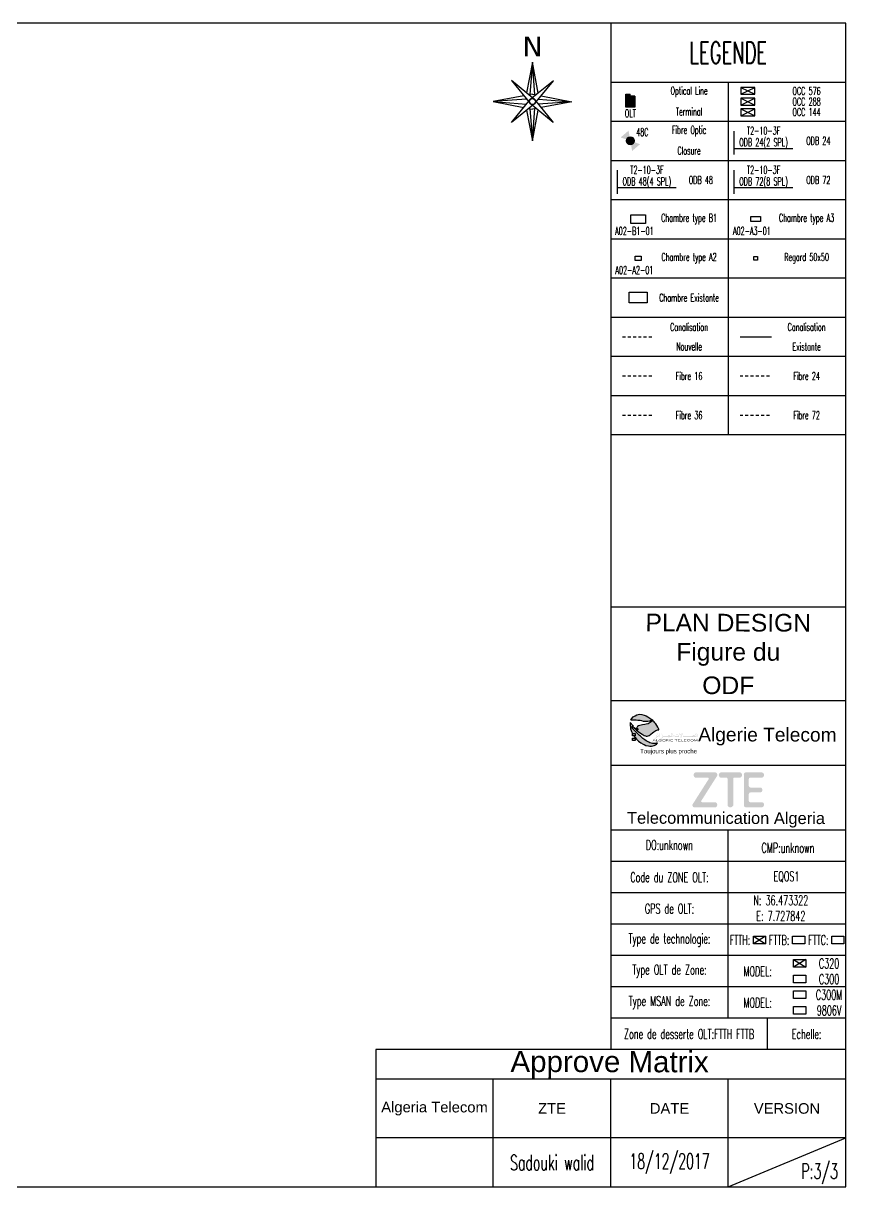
# Model space of a CAD drawing. Header units: millimetres. Extents: x -1989 to 1812, y -2461 to 746.
# Drawn here: x -241.2 to -31.2, y -1198.1 to -901.1 of the extents above; entities that cross this region are included whole.
import ezdxf
from ezdxf.enums import TextEntityAlignment as Align

# ---------------------------------------------------------------- set-up
doc = ezdxf.new("R2010")
doc.units = ezdxf.units.MM
doc.linetypes.add('JIS_02_0.7', pattern=[1.35, 0.75, -0.6])
doc.layers.get('0').update_dxf_attribs({"lineweight": 25, "true_color": 0xffffff})
for name, color, linetype, lineweight, true_color in [('0-ZTE-16 CABLE', 190, 'JIS_02_0.7', 30, 0x7f00ff), ('0-ZTE-24 CABLE', 5, 'JIS_02_0.7', 30, 0x0000ff), ('0-ZTE-36 CABLE', 18, 'JIS_02_0.7', 30, 0x4c0000), ('0-ZTE-72 CABLE', 1, 'JIS_02_0.7', 30, 0xff0000), ('0-ZTE-Duct existing', 1, 'Continuous', 30, 0xff0000), ('0-ZTE-Duct new', 3, 'JIS_02_0.7', 30, 0x00ff00), ('0-ZTE-HH new', 6, 'Continuous', 30, 0xff00ff), ('0-ZTE-MH existing', 1, 'Continuous', 30, 0xff0000), ('0-ZTE-MH new', 82, 'Continuous', 30, 0x33cc00)]:
    doc.layers.add(name, color=color, linetype=linetype, lineweight=lineweight, true_color=true_color)
for name, color, linetype, true_color in [('0-ZTE-Joint closure', 7, 'Continuous', 0xffffff), ('0-ZTE-joint Closure 48', 5, 'Continuous', 0x0000ff), ('0-ZTE-MH new A2', 7, 'Continuous', 0xffffff), ('0-ZTE-MH new A3', 7, 'Continuous', 0xffffff), ('0-ZTE-OCC', 7, 'Continuous', 0xffffff), ('0-ZTE-ODB 24', 5, 'Continuous', 0x0000ff), ('0-ZTE-ODB 48', 5, 'Continuous', 0x0000ff), ('0-ZTE-ODB 72', 5, 'Continuous', 0x0000ff)]:
    doc.layers.add(name, color=color, linetype=linetype, true_color=true_color)
doc.styles.add('textstyle100', font='')
doc.styles.add('textstyle408', font='')
doc.styles.add('textstyle409', font='')
doc.styles.add('textstyle410', font='')
doc.styles.add('textstyle411', font='')
doc.styles.add('textstyle412', font='')
doc.styles.add('textstyle413', font='romans', dxfattribs={"width": 0.6})
doc.styles.add('textstyle414', font='romans', dxfattribs={"width": 0.6})
doc.styles.add('textstyle415', font='')
doc.styles.add('textstyle416', font='')
doc.styles.add('textstyle417', font='romans', dxfattribs={"width": 0.6})
doc.styles.add('textstyle418', font='romans', dxfattribs={"width": 0.6})
doc.styles.add('textstyle419', font='romans', dxfattribs={"width": 0.6})
doc.styles.add('textstyle420', font='romans', dxfattribs={"width": 0.6})
doc.styles.add('textstyle421', font='romans', dxfattribs={"width": 0.6})
doc.styles.add('textstyle422', font='romans', dxfattribs={"width": 0.6})
doc.styles.add('textstyle423', font='romans', dxfattribs={"width": 0.6})
doc.styles.add('textstyle424', font='romans', dxfattribs={"width": 0.6})
doc.styles.add('textstyle425', font='romans', dxfattribs={"width": 0.6})
doc.styles.add('textstyle426', font='romans', dxfattribs={"width": 0.6})
doc.styles.add('textstyle427', font='romans', dxfattribs={"width": 0.6})
doc.styles.add('textstyle428', font='romans', dxfattribs={"width": 0.6})
doc.styles.add('textstyle429', font='romans', dxfattribs={"width": 0.6})
doc.styles.add('textstyle430', font='romans', dxfattribs={"width": 0.6})
doc.styles.add('textstyle431', font='romans', dxfattribs={"width": 0.6})
doc.styles.add('textstyle432', font='romans', dxfattribs={"width": 0.6})
doc.styles.add('textstyle433', font='')
doc.styles.add('textstyle434', font='romans', dxfattribs={"width": 0.6})
doc.styles.add('textstyle435', font='romans', dxfattribs={"width": 0.6})
doc.styles.add('textstyle436', font='romans', dxfattribs={"width": 0.6})
doc.styles.add('textstyle437', font='romans', dxfattribs={"width": 0.6})
doc.styles.add('textstyle438', font='romans', dxfattribs={"width": 0.6})
doc.styles.add('textstyle439', font='romans', dxfattribs={"width": 0.6})
doc.styles.add('textstyle440', font='romans', dxfattribs={"width": 0.6})
doc.styles.add('textstyle441', font='romans', dxfattribs={"width": 0.6})
doc.styles.add('textstyle442', font='romans', dxfattribs={"width": 0.6})
doc.styles.add('textstyle443', font='romans', dxfattribs={"width": 0.6})
doc.styles.add('textstyle444', font='romans', dxfattribs={"width": 0.6})
doc.styles.add('textstyle445', font='romans', dxfattribs={"width": 0.6})
doc.styles.add('textstyle446', font='romans', dxfattribs={"width": 0.6})
doc.styles.add('textstyle447', font='romans', dxfattribs={"width": 0.6})
doc.styles.add('textstyle448', font='romans', dxfattribs={"width": 0.6})
doc.styles.add('textstyle449', font='romans', dxfattribs={"width": 0.6})
doc.styles.add('textstyle450', font='romans', dxfattribs={"width": 0.6})
doc.styles.add('textstyle451', font='romans', dxfattribs={"width": 0.6})
doc.styles.add('textstyle452', font='romans', dxfattribs={"width": 0.6})
doc.styles.add('textstyle453', font='romans', dxfattribs={"width": 0.6})
doc.styles.add('textstyle454', font='romans', dxfattribs={"width": 0.6})
doc.styles.add('textstyle455', font='romans', dxfattribs={"width": 0.6})
doc.styles.add('textstyle456', font='romans', dxfattribs={"width": 0.6})
doc.styles.add('textstyle457', font='romans', dxfattribs={"width": 0.6})
doc.styles.add('textstyle458', font='romans', dxfattribs={"width": 0.6})
doc.styles.add('textstyle459', font='romans', dxfattribs={"width": 0.6})
doc.styles.add('textstyle460', font='romans', dxfattribs={"width": 0.6})
doc.styles.add('textstyle461', font='romans', dxfattribs={"width": 0.6})
doc.styles.add('textstyle462', font='romans', dxfattribs={"width": 0.6})
doc.styles.add('textstyle463', font='romans', dxfattribs={"width": 0.6})
doc.styles.add('textstyle464', font='romans', dxfattribs={"width": 0.6})
doc.styles.add('textstyle465', font='romans', dxfattribs={"width": 0.6})
doc.styles.add('textstyle466', font='romans', dxfattribs={"width": 0.6})
doc.styles.add('textstyle467', font='romans', dxfattribs={"width": 0.6})
doc.styles.add('textstyle468', font='romans', dxfattribs={"width": 0.6})
doc.styles.add('textstyle469', font='romans', dxfattribs={"width": 0.6})
doc.styles.add('textstyle470', font='romans', dxfattribs={"width": 0.6})
doc.styles.add('textstyle471', font='romans', dxfattribs={"width": 0.6})
doc.styles.add('textstyle472', font='romans', dxfattribs={"width": 0.6})
doc.styles.add('textstyle473', font='romans', dxfattribs={"width": 0.6})
doc.styles.add('textstyle474', font='romans', dxfattribs={"width": 0.6})
doc.styles.add('textstyle475', font='')
doc.styles.add('textstyle476', font='')
doc.styles.add('textstyle98', font='')
doc.styles.add('textstyle99', font='', dxfattribs={"width": 1.8})
doc.styles.get('textstyle100').set_extended_font_data('Arial')
doc.styles.get('textstyle408').set_extended_font_data('Arial')
doc.styles.get('textstyle409').set_extended_font_data('Arial')
doc.styles.get('textstyle410').set_extended_font_data('Arial')
doc.styles.get('textstyle411').set_extended_font_data('Arial')
doc.styles.get('textstyle412').set_extended_font_data('Arial')
doc.styles.get('textstyle415').set_extended_font_data('Verdana')
doc.styles.get('textstyle416').set_extended_font_data('Arial')
doc.styles.get('textstyle433').set_extended_font_data('Arial')
doc.styles.get('textstyle475').set_extended_font_data('Arial')
doc.styles.get('textstyle476').set_extended_font_data('Arial')
doc.styles.get('textstyle98').set_extended_font_data('Arial')
doc.styles.get('textstyle99').set_extended_font_data('Arial')

# ---------------------------------------------------------------- blocks, each defined once
blk = doc.blocks.new('AT LOGO')
at = {"linetype": 'Continuous', "true_color": 0x0000ff}
h = blk.add_hatch(color=5, dxfattribs=at)
h.paths.add_polyline_path([(9.49, -4.04), (9.01, -3.78), (8.54, -3.58), (7.95, -3.43), (7.42, -3.39), (7.03, -3.41), (6.64, -3.53), (6.19, -3.75), (5.76, -4.07), (5.37, -4.49), (5.15, -4.85), (5.32, -4.87), (5.67, -4.89), (6.01, -4.9), (6.48, -4.9), (6.95, -4.94), (7.12, -4.96), (7.55, -5), (7.94, -5.1), (8.39, -5.21), (8.88, -5.27), (9.46, -5.27), (9.88, -5.18), (10.16, -5.09), (10.44, -4.9), (10.55, -4.77), (10.19, -4.52)], flags=0)
h.paths.add_polyline_path([(9.41, -10.38), (9.07, -10.18), (8.69, -9.92), (8.46, -9.76), (8.18, -9.54), (7.99, -9.38), (7.75, -9.15), (7.6, -9.02), (7.37, -8.81), (7.16, -8.61), (6.98, -8.43), (6.73, -8.18), (5.98, -7.41), (5.39, -6.81), (5.33, -6.69), (5.33, -6.6), (5.37, -6.59), (5.49, -6.6), (5.62, -6.64), (5.5, -6.56), (5.46, -6.51), (5.44, -6.48), (5.43, -6.42), (5.46, -6.41), (5.51, -6.41), (5.58, -6.43), (5.83, -6.45), (5.74, -6.31), (4.99, -5.47), (4.96, -5.45), (4.96, -5.47), (4.92, -5.8), (4.92, -6.26), (5, -6.79), (5.04, -7.07), (5.2, -7.56), (5.28, -7.8), (5.56, -8.3), (6.24, -8.3), (6.24, -8.93), (5.93, -8.93), (6.22, -9.3), (6.57, -9.72), (6.74, -9.92), (7.09, -10.24), (7.69, -10.66), (8.28, -11.01), (8.51, -11.14), (8.96, -11.32), (9.6, -11.47), (9.99, -11.51), (10.39, -11.51), (10.75, -11.47), (11.06, -11.38), (11.28, -11.26), (11.46, -11.16), (11.64, -11.01), (11.72, -10.94), (11.91, -10.75), (11.67, -10.8), (11.44, -10.86), (11.17, -10.86), (10.93, -10.86), (10.68, -10.83), (10.32, -10.75), (10, -10.65), (9.72, -10.52)], flags=0)
at = {"true_color": 0x009900}
h = blk.add_hatch(color=94, dxfattribs=at)
h.paths.add_polyline_path([(12.24, -7.18), (12, -6.67), (11.75, -6.22), (11.49, -5.84), (11.27, -5.54), (11.07, -5.31), (10.85, -5.08), (10.64, -4.84), (10.38, -5.27), (10.08, -5.51), (9.81, -5.67), (9.51, -5.81), (9.07, -5.93), (8.7, -5.99), (8.13, -6.06), (7.45, -6.24), (7.1, -6.33), (6.8, -6.54), (6.72, -6.67), (6.7, -6.75), (6.7, -6.82), (6.74, -6.9), (6.88, -7.11), (6.94, -7.18), (6.94, -7.24), (6.93, -7.3), (6.9, -7.34), (6.85, -7.34), (6.75, -7.33), (6.69, -7.29), (5.81, -6.8), (6.56, -7.41), (7.32, -8.04), (8.01, -8.49), (8.51, -8.78), (8.88, -8.92), (9.02, -8.95), (9.3, -8.95), (9.51, -8.92), (9.78, -8.8), (10.02, -8.63), (10.16, -8.52), (10.25, -8.43), (10.65, -8.11), (10.99, -7.88), (11.27, -7.72), (11.54, -7.56), (11.74, -7.47), (11.95, -7.38), (12.06, -7.34), (12.14, -7.33), (12.3, -7.35)], flags=0)
h.paths.add_polyline_path([(6.24, -8.3), (5.56, -8.3), (5.56, -8.93), (6.24, -8.93)], flags=0)
h.paths.add_polyline_path([(6.19, -9.49), (5.57, -9.49), (5.57, -10.08), (6.19, -10.08)], flags=0)
at = {"linetype": 'Continuous', "true_color": 0x0000ff}
h = blk.add_hatch(color=5, dxfattribs=at)
h.paths.add_polyline_path([(12.18, -8.87), (12.17, -8.83), (12.17, -8.81), (12.16, -8.77), (12.14, -8.73), (12.1, -8.68), (12.09, -8.66), (12.08, -8.66), (12.02, -8.79), (12.05, -8.83), (12.05, -8.83), (12.07, -8.86), (12.08, -8.87), (12.09, -8.88), (12.1, -8.92), (12.11, -8.96), (12.12, -8.96), (12.12, -9.05), (11.78, -9.05), (11.78, -8.94), (11.77, -8.9), (11.77, -8.89), (11.75, -8.83), (11.71, -8.77), (11.68, -8.74), (11.65, -8.71), (11.65, -8.71), (11.64, -8.71), (11.63, -8.73), (11.62, -8.76), (11.62, -8.78), (11.6, -8.83), (11.6, -8.83), (11.62, -8.86), (11.63, -8.87), (11.64, -8.89), (11.66, -8.92), (11.68, -8.94), (11.69, -8.97), (11.71, -9.04), (11.72, -9.04), (11.72, -9.12), (11.71, -9.12), (11.71, -9.13), (11.7, -9.16), (11.69, -9.18), (11.67, -9.21), (11.65, -9.24), (11.65, -9.25), (11.6, -9.3), (11.58, -9.32), (11.54, -9.35), (11.51, -9.37), (11.47, -9.4), (11.41, -9.43), (11.38, -9.44), (11.32, -9.46), (11.21, -9.46), (11.07, -9.43), (11.06, -9.43), (11.05, -9.44), (11.05, -9.45), (11.05, -9.46), (11.05, -9.47), (11.1, -9.48), (11.15, -9.51), (11.27, -9.54), (11.33, -9.56), (11.43, -9.56), (11.47, -9.54), (11.5, -9.53), (11.53, -9.51), (11.56, -9.49), (11.59, -9.47), (11.63, -9.44), (11.67, -9.4), (11.7, -9.37), (11.71, -9.35), (11.74, -9.32), (11.75, -9.28), (11.77, -9.25), (11.78, -9.22), (11.78, -9.17), (12.18, -9.17)], flags=0)
h.paths.add_polyline_path([(12.44, -8.85), (12.43, -8.73), (12.39, -8.36), (12.37, -8.21), (12.37, -8.2), (12.37, -8.2), (12.29, -8.34), (12.29, -8.37), (12.3, -8.48), (12.32, -8.59), (12.34, -8.81), (12.35, -8.86), (12.35, -8.91), (12.35, -8.98), (12.36, -8.98), (12.36, -9.16), (12.35, -9.16), (12.35, -9.19), (12.36, -9.2), (12.37, -9.2), (12.37, -9.19), (12.38, -9.19), (12.39, -9.16), (12.4, -9.15), (12.42, -9.1), (12.43, -9.07), (12.44, -9.03)], flags=0)
h.paths.add_polyline_path([(12.08, -8.47), (12.09, -8.46), (12.09, -8.45), (12.09, -8.44), (12.09, -8.44), (12.07, -8.45), (12.07, -8.45), (12.01, -8.45), (12.01, -8.45), (12, -8.44), (11.97, -8.43), (11.96, -8.42), (11.94, -8.41), (11.94, -8.41), (11.94, -8.39), (11.94, -8.39), (11.97, -8.38), (11.97, -8.38), (12.01, -8.38), (12.01, -8.38), (12.04, -8.4), (12.05, -8.4), (12.06, -8.37), (12.06, -8.33), (12.04, -8.31), (12, -8.31), (11.98, -8.32), (11.96, -8.34), (11.93, -8.36), (11.93, -8.37), (11.91, -8.39), (11.9, -8.4), (11.9, -8.41), (11.9, -8.44), (11.91, -8.46), (11.91, -8.46), (11.93, -8.48), (11.93, -8.48), (11.93, -8.49), (11.92, -8.49), (11.9, -8.51), (11.88, -8.52), (11.87, -8.53), (11.87, -8.55), (11.88, -8.55), (11.93, -8.53), (11.96, -8.52), (11.98, -8.51), (12.04, -8.5), (12.06, -8.48)], flags=0)
h.paths.add_polyline_path([(13.05, -8.36), (12.99, -8.48), (13.13, -8.55), (13.19, -8.43)], flags=0)
h.paths.add_polyline_path([(13.2, -8.72), (13.17, -8.71), (13.13, -8.83), (13.17, -8.89), (13.21, -8.94), (13.23, -8.99), (13.24, -9.05), (13.24, -9.12), (13.23, -9.15), (13.19, -9.23), (13.13, -9.3), (13.09, -9.33), (13.07, -9.35), (13.01, -9.39), (13, -9.4), (12.93, -9.44), (12.85, -9.46), (12.74, -9.46), (12.74, -9.46), (12.6, -9.43), (12.58, -9.43), (12.57, -9.45), (12.57, -9.46), (12.58, -9.47), (12.69, -9.51), (12.76, -9.54), (12.86, -9.56), (12.95, -9.56), (13.03, -9.53), (13.09, -9.49), (13.15, -9.45), (13.23, -9.37), (13.25, -9.34), (13.28, -9.29), (13.3, -9.25), (13.3, -9.22), (13.3, -9.17), (15.69, -9.17), (15.69, -8.99), (15.6, -8.4), (15.64, -8.4), (15.64, -8.37), (15.65, -8.31), (15.65, -8.25), (15.62, -8.23), (15.56, -8.21), (15.53, -8.17), (15.53, -8.15), (15.52, -8.14), (15.51, -8.14), (15.5, -8.16), (15.49, -8.21), (15.48, -8.27), (15.52, -8.36), (15.52, -8.38), (15.53, -8.48), (15.55, -8.65), (15.58, -8.81), (15.61, -9.05), (15.3, -9.05), (15.24, -9), (15.18, -8.94), (15.08, -8.85), (15, -8.79), (14.95, -8.75), (14.9, -8.73), (14.85, -8.71), (14.77, -8.71), (14.73, -8.72), (14.7, -8.73), (14.67, -8.76), (14.66, -8.78), (14.64, -8.8), (14.61, -8.85), (14.61, -8.86), (14.74, -8.86), (14.77, -8.86), (14.86, -8.89), (14.97, -8.95), (15.08, -9.05), (13.3, -9.05), (13.3, -8.94), (13.3, -8.9), (13.28, -8.83)], flags=0)
h.paths.add_polyline_path([(14.95, -9.35), (14.82, -9.28), (14.76, -9.39), (14.89, -9.47)], flags=0)
h.paths.add_polyline_path([(15.95, -8.85), (15.91, -8.35), (15.89, -8.21), (15.88, -8.2), (15.88, -8.2), (15.81, -8.33), (15.8, -8.34), (15.8, -8.37), (15.85, -8.81), (15.87, -8.98), (15.87, -9.19), (15.87, -9.2), (15.89, -9.2), (15.92, -9.13), (15.93, -9.1), (15.95, -9.02)], flags=0)
h.paths.add_polyline_path([(17.42, -8.87), (17.4, -8.79), (17.39, -8.74), (17.37, -8.7), (17.36, -8.69), (17.35, -8.68), (17.34, -8.66), (17.33, -8.65), (17.33, -8.65), (17.32, -8.67), (17.3, -8.71), (17.27, -8.78), (17.27, -8.78), (17.28, -8.79), (17.31, -8.82), (17.32, -8.84), (17.33, -8.86), (17.34, -8.88), (17.36, -8.94), (17.36, -8.94), (17.36, -9.03), (16.61, -9.03), (16.56, -9.02), (16.48, -9), (16.45, -8.98), (16.42, -8.95), (16.4, -8.93), (16.39, -8.91), (16.38, -8.88), (16.37, -8.88), (16.37, -8.81), (16.38, -8.81), (16.39, -8.76), (16.42, -8.69), (16.42, -8.67), (16.4, -8.66), (16.38, -8.69), (16.37, -8.71), (16.34, -8.76), (16.33, -8.81), (16.32, -8.84), (16.31, -8.87), (16.31, -8.96), (16.33, -9.03), (16.37, -9.08), (16.39, -9.1), (16.42, -9.13), (16.48, -9.15), (16.52, -9.16), (16.58, -9.17), (17.42, -9.17)], flags=0)
h.paths.add_polyline_path([(16.87, -8.54), (16.73, -8.47), (16.67, -8.58), (16.81, -8.65)], flags=0)
h.paths.add_polyline_path([(17.05, -8.46), (16.92, -8.39), (16.86, -8.51), (16.99, -8.58)], flags=0)
h.paths.add_polyline_path([(17.68, -8.37), (17.61, -8.3), (17.55, -8.25), (17.51, -8.25), (17.49, -8.28), (17.49, -8.3), (17.49, -8.41), (17.5, -8.42), (17.51, -8.45), (17.53, -8.48), (17.56, -8.51), (17.62, -8.57), (17.64, -8.59), (17.65, -8.59), (17.68, -8.59), (17.71, -8.58), (17.74, -8.58), (17.74, -8.59), (17.75, -8.6), (17.76, -8.61), (17.77, -8.62), (17.79, -8.64), (17.79, -8.65), (17.81, -8.66), (17.81, -8.68), (17.83, -8.71), (17.84, -8.72), (17.86, -8.75), (17.97, -8.94), (17.97, -8.96), (17.94, -9), (17.87, -9.06), (17.8, -9.11), (17.75, -9.13), (17.74, -9.19), (17.73, -9.22), (17.73, -9.28), (17.85, -9.28), (17.98, -9.26), (18.08, -9.24), (18.1, -9.24), (18.1, -9.21), (18.1, -9.09), (18.09, -9.03), (18.05, -8.96), (18.05, -8.94), (18.09, -8.87), (18.12, -8.8), (18.15, -8.73), (18.16, -8.66), (18.16, -8.63), (18.17, -8.55), (18.17, -8.47), (18.21, -8.48), (18.22, -8.48), (18.25, -8.36), (18.25, -8.34), (18.17, -8.3), (18.14, -8.28), (18.13, -8.27), (18.12, -8.25), (18.12, -8.24), (18.11, -8.24), (18.1, -8.24), (18.1, -8.24), (18.07, -8.32), (18.07, -8.35), (18.07, -8.41), (18.1, -8.43), (18.1, -8.43), (18.1, -8.57), (18.09, -8.66), (18.05, -8.8), (18.03, -8.86), (18.02, -8.87), (18.01, -8.87), (17.96, -8.78), (17.9, -8.68), (17.8, -8.52)], flags=0)
h.paths.add_polyline_path([(18.01, -9.01), (18.01, -9.01), (18.01, -9.02), (18.01, -9.03), (18.03, -9.06), (18.03, -9.07), (18.04, -9.08), (18.04, -9.08), (18.04, -9.12), (18.04, -9.12), (18.03, -9.13), (18.02, -9.13), (18, -9.14), (17.97, -9.14), (17.97, -9.15), (17.85, -9.15), (17.85, -9.14), (17.86, -9.14), (17.87, -9.14), (17.89, -9.12), (17.95, -9.07), (17.99, -9.03)], flags=0)
h.paths.add_polyline_path([(18.44, -8.31), (18.42, -8.22), (18.42, -8.21), (18.41, -8.21), (18.31, -8.36), (18.34, -8.39), (18.35, -8.41), (18.37, -8.45), (18.39, -8.51), (18.4, -8.66), (18.42, -8.93), (18.43, -9.02), (18.44, -9.06), (18.45, -9.08), (18.46, -9.1), (18.48, -9.13), (18.49, -9.15), (18.51, -9.16), (18.54, -9.17), (20.26, -9.17), (20.29, -9.16), (20.32, -9.15), (20.34, -9.13), (20.35, -9.13), (20.35, -9.13), (20.41, -9.16), (20.45, -9.17), (21.84, -9.17), (21.84, -8.87), (21.83, -8.81), (21.82, -8.78), (21.8, -8.74), (21.77, -8.7), (21.76, -8.67), (21.75, -8.67), (21.75, -8.68), (21.69, -8.8), (21.69, -8.8), (21.72, -8.83), (21.72, -8.84), (21.74, -8.86), (21.75, -8.88), (21.76, -8.91), (21.77, -8.93), (21.78, -8.96), (21.78, -8.96), (21.78, -9.05), (21.45, -9.05), (21.45, -8.92), (21.44, -8.88), (21.42, -8.85), (21.4, -8.82), (21.39, -8.81), (21.36, -8.79), (21.34, -8.77), (21.29, -8.76), (21.17, -8.76), (21.11, -8.77), (21.04, -8.8), (20.99, -8.83), (20.93, -8.87), (20.86, -8.92), (20.76, -8.97), (20.69, -9), (20.64, -9.01), (20.61, -9.02), (20.58, -9.03), (20.49, -9.03), (20.46, -9.02), (20.45, -9.01), (20.44, -9.01), (20.4, -8.97), (20.4, -8.96), (20.39, -8.95), (20.38, -8.94), (20.37, -8.91), (20.35, -8.88), (20.35, -8.85), (20.34, -8.83), (20.34, -8.82), (20.33, -8.81), (20.33, -8.81), (20.32, -8.82), (20.3, -8.85), (20.3, -8.89), (20.31, -8.94), (20.31, -8.96), (20.3, -8.99), (20.29, -9.01), (20.28, -9.01), (20.26, -9.02), (20.24, -9.05), (18.55, -9.05), (18.52, -9), (18.5, -8.96), (18.48, -8.82), (18.47, -8.66), (18.46, -8.45)], flags=0)
h.paths.add_polyline_path([(20.8, -9.03), (20.81, -9.03), (20.88, -8.99), (20.96, -8.95), (21, -8.93), (21.01, -8.93), (21.07, -8.91), (21.11, -8.9), (21.11, -8.9), (21.21, -8.9), (21.21, -8.9), (21.23, -8.91), (21.26, -8.92), (21.27, -8.92), (21.28, -8.93), (21.29, -8.93), (21.31, -8.94), (21.31, -8.95), (21.32, -8.95), (21.32, -9), (21.31, -9), (21.3, -9.01), (21.29, -9.01), (21.28, -9.02), (21.23, -9.03), (21.23, -9.03), (20.8, -9.03)], flags=0)
h.paths.add_polyline_path([(22.06, -8.36), (22.05, -8.22), (22.04, -8.2), (22.04, -8.2), (21.97, -8.34), (21.96, -8.35), (21.96, -8.37), (22.01, -8.82), (22.02, -8.98), (22.02, -9.2), (22.03, -9.2), (22.05, -9.2), (22.08, -9.13), (22.09, -9.1), (22.11, -9.03), (22.11, -8.86)], flags=0)
h.paths.add_polyline_path([(21.84, -8.39), (21.71, -8.32), (21.64, -8.44), (21.78, -8.51)], flags=0)
h.paths.add_polyline_path([(21.66, -8.47), (21.52, -8.4), (21.46, -8.51), (21.6, -8.58)], flags=0)
h.paths.add_polyline_path([(22.07, -9.34), (22.06, -9.33), (22.05, -9.32), (22.01, -9.32), (21.99, -9.33), (21.97, -9.34), (21.93, -9.39), (21.91, -9.42), (21.91, -9.46), (21.92, -9.47), (21.92, -9.48), (21.93, -9.48), (21.94, -9.49), (21.95, -9.5), (21.95, -9.5), (21.94, -9.5), (21.92, -9.51), (21.92, -9.51), (21.9, -9.52), (21.89, -9.53), (21.88, -9.54), (21.88, -9.56), (21.89, -9.56), (21.91, -9.55), (22.02, -9.52), (22.05, -9.51), (22.07, -9.49), (22.09, -9.48), (22.09, -9.48), (22.1, -9.47), (22.1, -9.45), (22.09, -9.45), (22.08, -9.46), (22.08, -9.46), (22.02, -9.46), (22.02, -9.46), (22, -9.45), (21.97, -9.43), (21.96, -9.43), (21.95, -9.42), (21.95, -9.41), (21.96, -9.4), (21.96, -9.4), (21.97, -9.4), (21.97, -9.39), (22.02, -9.39), (22.02, -9.4), (22.03, -9.4), (22.04, -9.41), (22.05, -9.41), (22.05, -9.41), (22.06, -9.4), (22.06, -9.4), (22.07, -9.39)], flags=0)
at = {"color": 5, "linetype": 'ByBlock', "true_color": 0x0000ff}
for p, q in [((4.96, -5.47), (4.92, -5.8)), ((4.92, -5.8), (4.92, -6.26)), ((4.92, -6.26), (5, -6.79)), ((5, -6.79), (5.04, -7.07)), ((5.04, -7.07), (5.2, -7.56)), ((5.2, -7.56), (5.28, -7.8)), ((5.28, -7.8), (5.56, -8.3))]:
    blk.add_line(p, q, dxfattribs=at)
at = {"color": 5, "linetype": 'Continuous', "true_color": 0x0000ff}
for p, q in [((4.99, -5.47), (4.96, -5.45)), ((4.96, -5.45), (4.96, -5.47)), ((5.74, -6.31), (4.99, -5.47)), ((5.33, -6.64), (5.34, -6.6)), ((5.33, -6.69), (5.33, -6.64)), ((5.39, -6.81), (5.33, -6.69)), ((5.34, -6.6), (5.37, -6.59)), ((5.37, -6.59), (5.49, -6.6)), ((5.98, -7.41), (5.39, -6.81)), ((5.43, -6.42), (5.46, -6.41)), ((5.43, -6.44), (5.43, -6.42)), ((5.44, -6.48), (5.43, -6.44)), ((5.46, -6.51), (5.44, -6.48)), ((5.46, -6.41), (5.51, -6.41)), ((5.5, -6.56), (5.46, -6.51)), ((5.49, -6.6), (5.62, -6.64)), ((5.62, -6.64), (5.5, -6.56)), ((5.51, -6.41), (5.58, -6.43)), ((5.58, -6.43), (5.83, -6.45)), ((5.83, -6.45), (5.74, -6.31)), ((6.73, -8.18), (5.98, -7.41)), ((6.98, -8.43), (6.73, -8.18)), ((7.16, -8.61), (6.98, -8.43)), ((7.37, -8.81), (7.16, -8.61)), ((7.6, -9.02), (7.37, -8.81)), ((5.93, -8.93), (6.22, -9.3)), ((6.22, -9.3), (6.57, -9.72)), ((6.57, -9.72), (6.74, -9.92)), ((6.74, -9.92), (7.09, -10.24)), ((7.09, -10.24), (7.69, -10.66)), ((7.75, -9.15), (7.6, -9.02)), ((7.69, -10.66), (8.28, -11.01)), ((7.99, -9.38), (7.75, -9.15)), ((8.18, -9.54), (7.99, -9.38)), ((8.46, -9.76), (8.18, -9.54)), ((8.28, -11.01), (8.51, -11.14)), ((8.69, -9.92), (8.46, -9.76)), ((8.51, -11.14), (8.96, -11.32)), ((9.07, -10.18), (8.69, -9.92)), ((8.96, -11.32), (9.6, -11.47)), ((9.41, -10.38), (9.07, -10.18)), ((9.72, -10.52), (9.41, -10.38)), ((9.6, -11.47), (9.99, -11.51)), ((10, -10.65), (9.72, -10.52)), ((9.99, -11.51), (10.39, -11.51)), ((10.32, -10.75), (10, -10.65)), ((10.68, -10.83), (10.32, -10.75)), ((10.39, -11.51), (10.75, -11.47)), ((10.93, -10.86), (10.68, -10.83)), ((10.75, -11.47), (11.06, -11.38)), ((11.17, -10.86), (10.93, -10.86)), ((11.06, -11.38), (11.28, -11.26)), ((11.44, -10.86), (11.17, -10.86)), ((11.28, -11.26), (11.46, -11.16)), ((11.67, -10.8), (11.44, -10.86)), ((11.46, -11.16), (11.64, -11.01)), ((11.64, -11.01), (11.72, -10.94)), ((11.91, -10.75), (11.67, -10.8)), ((11.72, -10.94), (11.91, -10.75))]:
    blk.add_line(p, q, dxfattribs=at)
at = {"color": 5, "true_color": 0x0000ff}
for p, q in [((5.15, -4.85), (5.37, -4.49)), ((5.32, -4.87), (5.15, -4.85)), ((5.67, -4.89), (5.32, -4.87)), ((5.37, -4.49), (5.76, -4.07)), ((6.01, -4.9), (5.67, -4.89)), ((5.76, -4.07), (6.19, -3.75)), ((6.48, -4.9), (6.01, -4.9)), ((6.19, -3.75), (6.64, -3.53)), ((6.95, -4.94), (6.48, -4.9)), ((6.64, -3.53), (7.03, -3.41)), ((7.12, -4.96), (6.95, -4.94)), ((7.03, -3.41), (7.42, -3.39)), ((7.55, -5), (7.12, -4.96)), ((7.42, -3.39), (7.95, -3.43)), ((7.94, -5.1), (7.55, -5)), ((8.39, -5.21), (7.94, -5.1)), ((7.95, -3.43), (8.54, -3.58)), ((8.88, -5.27), (8.39, -5.21)), ((8.54, -3.58), (9.01, -3.78)), ((9.46, -5.27), (8.88, -5.27)), ((9.01, -3.78), (9.49, -4.04)), ((9.88, -5.18), (9.46, -5.27)), ((9.49, -4.04), (10.19, -4.52)), ((10.16, -5.09), (9.88, -5.18)), ((10.44, -4.9), (10.16, -5.09)), ((10.19, -4.52), (10.55, -4.77)), ((10.55, -4.77), (10.44, -4.9))]:
    blk.add_line(p, q, dxfattribs=at)
at = {"color": 92, "lineweight": -3, "true_color": 0x00cc00}
for p, q in [((9.07, -5.93), (8.7, -5.99)), ((9.51, -5.81), (9.07, -5.93)), ((9.81, -5.67), (9.51, -5.81)), ((10.08, -5.51), (9.81, -5.67)), ((10.38, -5.27), (10.08, -5.51)), ((10.64, -4.84), (10.38, -5.27)), ((10.85, -5.08), (10.64, -4.84)), ((10.64, -4.84), (10.64, -4.84)), ((11.07, -5.31), (10.85, -5.08)), ((11.27, -5.54), (11.07, -5.31)), ((11.49, -5.84), (11.27, -5.54)), ((11.75, -6.22), (11.49, -5.84)), ((5.56, -8.3), (6.24, -8.3)), ((5.56, -8.93), (5.56, -8.3)), ((6.69, -7.29), (5.81, -6.8)), ((5.81, -6.8), (6.56, -7.41)), ((6.24, -8.3), (6.24, -8.93)), ((6.56, -7.41), (7.32, -8.04)), ((6.75, -7.33), (6.69, -7.29)), ((6.72, -6.67), (6.7, -6.75)), ((6.7, -6.75), (6.7, -6.82)), ((6.7, -6.82), (6.74, -6.9)), ((6.8, -6.54), (6.72, -6.67)), ((6.74, -6.9), (6.88, -7.11)), ((6.85, -7.34), (6.75, -7.33)), ((7.1, -6.33), (6.8, -6.54)), ((6.9, -7.34), (6.85, -7.34)), ((6.88, -7.11), (6.94, -7.18)), ((6.93, -7.3), (6.9, -7.34)), ((6.94, -7.24), (6.93, -7.3)), ((6.94, -7.18), (6.94, -7.24)), ((7.45, -6.24), (7.1, -6.33)), ((7.32, -8.04), (8.01, -8.49)), ((8.13, -6.06), (7.45, -6.24)), ((8.01, -8.49), (8.51, -8.78)), ((8.7, -5.99), (8.13, -6.06)), ((8.51, -8.78), (8.88, -8.92)), ((9.51, -8.92), (9.78, -8.8)), ((9.78, -8.8), (10.02, -8.63)), ((10.02, -8.63), (10.16, -8.52)), ((10.16, -8.52), (10.25, -8.43)), ((10.25, -8.43), (10.65, -8.11)), ((10.65, -8.11), (10.99, -7.88)), ((10.99, -7.88), (11.27, -7.72)), ((11.27, -7.72), (11.54, -7.56)), ((11.54, -7.56), (11.74, -7.47)), ((11.74, -7.47), (11.95, -7.38)), ((12, -6.67), (11.75, -6.22)), ((11.95, -7.38), (12.06, -7.34)), ((12.24, -7.18), (12, -6.67)), ((12.06, -7.34), (12.14, -7.33)), ((12.14, -7.33), (12.3, -7.35)), ((12.3, -7.35), (12.24, -7.18)), ((6.24, -8.93), (5.56, -8.93)), ((5.57, -9.49), (6.19, -9.49)), ((5.57, -10.08), (5.57, -9.49)), ((6.19, -10.08), (5.57, -10.08)), ((6.19, -9.49), (6.19, -10.08)), ((8.88, -8.92), (9.02, -8.95)), ((9.02, -8.95), (9.3, -8.95)), ((9.3, -8.95), (9.51, -8.92))]:
    blk.add_line(p, q, dxfattribs=at)
at = {"ltscale": 0.2, "style": 'textstyle100'}
blk.add_text('Algerie Telecom', height=3.5, rotation=359.884, dxfattribs=at).set_placement((22.33, -10.29))
at = {"color": 94, "true_color": 0x009900, "style": 'textstyle99', "width": 1.8}
blk.add_text('ALGERIE TELECOM', height=0.4867, dxfattribs=at).set_placement((10.67, -10.29))
at = {"color": 5, "linetype": 'Continuous', "true_color": 0x0000ff, "style": 'textstyle98'}
blk.add_text('Toujours plus proche', height=1.1124, dxfattribs=at).set_placement((7.52, -13.37))
blk = doc.blocks.new('Closure')
at = {"lineweight": 25, "true_color": 0xff0000}
h = blk.add_hatch(color=1, dxfattribs=at)
h.paths.add_polyline_path([(0, 0.02), (-0.31, 1.77), (-1.68, 0.6)], flags=0)
h.paths.add_polyline_path([(1.68, -0.57), (0, 0.02), (0.31, -1.74)], flags=0)
h = blk.add_hatch(color=1, dxfattribs=at)
edge = h.paths.add_edge_path(flags=0)
edge.add_arc((0, 0.02), 0.685, 180, 360)
edge.add_arc((0, 0.02), 0.685, 0, 180)
at = {"color": 12, "lineweight": 25, "true_color": 0xcc0000}
for centre, radius in [((0, 0.02), 0.685), ((0, 0), 0.648)]:
    blk.add_circle(centre, radius, dxfattribs=at)
blk = doc.blocks.new('big_block')
at = {"true_color": 0x0000ff}
blk.add_hatch(color=5, dxfattribs=at).paths.add_polyline_path([(-85.11, -919.68), (-86.3, -919.68), (-86.3, -919.13), (-87.35, -919.13), (-87.35, -922.45), (-85.11, -922.45)], flags=0)
at = {"true_color": 0x0066cc}
h = blk.add_hatch(color=152, dxfattribs=at)
edge = h.paths.add_edge_path(flags=0)
edge.add_arc((-64.63, -1092.92), 0.624, 340.3713, 439.47)
edge.add_line((-64.52, -1092.31), (-69.54, -1092.31))
edge.add_arc((-69.54, -1092.71), 0.403, 90, 124.8026)
edge.add_arc((-69.36, -1092.97), 0.713, 124.8026, 246.0414)
edge.add_line((-69.65, -1093.62), (-66.49, -1093.62))
edge.add_arc((-66.47, -1093.88), 0.263, -37.668, 95.2063, ccw=False)
edge.add_line((-66.26, -1094.04), (-70.35, -1100.48))
edge.add_arc((-70.21, -1100.57), 0.168, 147.5696, 166.7577)
edge.add_arc((-69.8, -1100.66), 0.585, 166.7577, 246.7557)
edge.add_arc((-69.97, -1101.04), 0.168, 246.7557, 270)
edge.add_line((-69.97, -1101.21), (-64.48, -1101.21))
edge.add_arc((-64.48, -1101.04), 0.168, 270, 301.3266)
edge.add_arc((-64.78, -1100.56), 0.733, 301.3266, 420.2615)
edge.add_arc((-64.5, -1100.07), 0.168, 60.2615, 90)
edge.add_line((-64.5, -1099.9), (-67.92, -1099.9))
edge.add_arc((-67.92, -1099.67), 0.234, 136.9789, 270.9901, ccw=False)
edge.add_line((-68.09, -1099.51), (-64.04, -1093.13))
edge = h.paths.add_edge_path(flags=0)
edge.add_arc((-59.67, -1093.9), 0.282, 89.0465, 172.1994, ccw=False)
edge.add_line((-59.66, -1093.62), (-58.15, -1093.62))
edge.add_arc((-58.39, -1092.97), 0.697, 290.3968, 430.0648)
edge.add_line((-58.15, -1092.31), (-63.19, -1092.31))
edge.add_arc((-62.95, -1092.97), 0.697, 109.8891, 249.5896)
edge.add_line((-63.19, -1093.62), (-61.71, -1093.62))
edge.add_arc((-61.7, -1093.9), 0.282, -6.4671, 92.287, ccw=False)
edge.add_line((-61.42, -1093.93), (-61.42, -1100.66))
edge.add_arc((-61.25, -1100.66), 0.168, 180, 202.0682)
edge.add_arc((-60.68, -1100.43), 0.786, 202.0682, 268.4705)
edge.add_line((-60.7, -1101.21), (-60.66, -1101.21))
edge.add_arc((-60.68, -1100.43), 0.786, 271.5295, 336.5638)
edge.add_arc((-60.12, -1100.67), 0.168, 336.5638, 360)
edge.add_line((-59.95, -1100.67), (-59.95, -1093.86))
edge = h.paths.add_edge_path(flags=0)
edge.add_line((-55.98, -1095.76), (-55.98, -1093.96))
edge.add_arc((-55.64, -1093.96), 0.336, 90, 180, ccw=False)
edge.add_line((-55.64, -1093.62), (-52.58, -1093.62))
edge.add_arc((-52.76, -1092.97), 0.676, 284.7167, 436.0783)
edge.add_line((-52.59, -1092.31), (-56.82, -1092.31))
edge.add_arc((-56.76, -1092.81), 0.498, 97.4126, 173.1021)
edge.add_line((-57.25, -1092.75), (-57.25, -1100.78))
edge.add_arc((-56.74, -1100.7), 0.52, 189.4263, 262.2716)
edge.add_line((-56.81, -1101.21), (-52.58, -1101.21))
edge.add_arc((-52.76, -1100.56), 0.676, 284.7167, 436.0783)
edge.add_line((-52.59, -1099.9), (-55.64, -1099.9))
edge.add_arc((-55.64, -1099.57), 0.336, 180, 270, ccw=False)
edge.add_line((-55.98, -1099.57), (-55.98, -1097.81))
edge.add_arc((-55.57, -1097.81), 0.403, 90, 180, ccw=False)
edge.add_line((-55.57, -1097.4), (-52.93, -1097.4))
edge.add_arc((-53.18, -1096.79), 0.663, 291.6587, 429.5493)
edge.add_line((-52.95, -1096.16), (-55.57, -1096.16))
edge.add_arc((-55.57, -1095.76), 0.403, 180, 270, ccw=False)
for p, q in [((-91.23, -901.07), (-91.23, -1163.07)), ((-91.23, -916.07), (-31.23, -916.07)), ((-61.23, -916.07), (-61.23, -976.07)), ((-91.23, -926.07), (-31.23, -926.07)), ((-91.23, -936.07), (-31.23, -936.07)), ((-91.23, -946.07), (-31.23, -946.07)), ((-91.23, -956.07), (-31.23, -956.07)), ((-91.23, -966.07), (-31.23, -966.07)), ((-91.23, -976.07), (-31.23, -976.07)), ((-61.23, -976.07), (-61.23, -986.07)), ((-91.23, -986.07), (-31.23, -986.07)), ((-61.23, -986.07), (-61.23, -1006.07)), ((-91.23, -996.07), (-31.23, -996.07)), ((-91.23, -1006.07), (-31.23, -1006.07)), ((-91.23, -1050.07), (-31.23, -1050.07)), ((-31.23, -1074.07), (-91.23, -1074.07)), ((-31.23, -1090.57), (-91.23, -1090.57)), ((-31.23, -1107.07), (-91.23, -1107.07)), ((-61.23, -1155.07), (-61.23, -1107.07)), ((-31.23, -1115.07), (-91.23, -1115.07)), ((-31.23, -1123.07), (-91.23, -1123.07)), ((-31.23, -1131.07), (-91.23, -1131.07)), ((-31.23, -1139.07), (-91.23, -1139.07)), ((-31.23, -1147.07), (-91.23, -1147.07)), ((-31.23, -1155.07), (-91.23, -1155.07)), ((-51.23, -1163.07), (-51.23, -1155.07)), ((-31.23, -1163.07), (-151.23, -1163.07)), ((-151.23, -1163.07), (-151.23, -1198.07)), ((-31.23, -1163.07), (-91.23, -1163.07)), ((-31.23, -1163.07), (-91.23, -1163.07)), ((-31.23, -1163.07), (-91.23, -1163.07)), ((-31.23, -1170.57), (-151.23, -1170.57)), ((-121.23, -1198.07), (-121.23, -1170.57)), ((-91.23, -1198.07), (-91.23, -1170.57)), ((-61.23, -1198.07), (-61.23, -1170.57)), ((-31.23, -1185.57), (-151.23, -1185.57)), ((-61.23, -1198.07), (-31.23, -1185.57))]:
    blk.add_line(p, q)
at = {"color": 6, "ltscale": 3, "true_color": 0xff00ff}
for p, q in [((-54.79, -1134.09), (-51.68, -1136.04)), ((-51.68, -1134.09), (-54.79, -1136.04)), ((-44.54, -1140.09), (-41.43, -1142.04)), ((-41.43, -1140.09), (-44.54, -1142.04))]:
    blk.add_line(p, q, dxfattribs=at)
for points in [[(-451.23, -1198.07), (-31.23, -1198.07), (-31.23, -901.07), (-451.23, -901.07)], [(-54.79, -1134.09), (-51.68, -1134.09), (-51.68, -1136.04), (-54.79, -1136.04)], [(-44.79, -1134.09), (-41.68, -1134.09), (-41.68, -1136.04), (-44.79, -1136.04)], [(-34.79, -1134.09), (-31.68, -1134.09), (-31.68, -1136.04), (-34.79, -1136.04)], [(-34.79, -1134.09), (-31.68, -1134.09), (-31.68, -1136.04), (-34.79, -1136.04)], [(-44.54, -1140.09), (-41.43, -1140.09), (-41.43, -1142.04), (-44.54, -1142.04)], [(-44.54, -1144.09), (-41.43, -1144.09), (-41.43, -1146.04), (-44.54, -1146.04)], [(-44.54, -1148.09), (-41.43, -1148.09), (-41.43, -1150.04), (-44.54, -1150.04)], [(-44.54, -1152.09), (-41.43, -1152.09), (-41.43, -1154.04), (-44.54, -1154.04)]]:
    blk.add_lwpolyline(points, close=True)
at = {"flags": 128}
for points in [[(-109.73, -918.88), (-111.22, -911.03), (-112.73, -918.86)], [(-110.61, -919.27), (-111.22, -911.03), (-111.85, -919.27)], [(-110.68, -920.55), (-116.57, -915.71), (-111.75, -921.62)], [(-110.7, -921.6), (-105.86, -915.75), (-111.77, -920.53)], [(-113.43, -919.57), (-121.27, -921.05), (-113.43, -922.56)], [(-112.73, -920.42), (-121.27, -921.05), (-112.73, -921.71)], [(-110.7, -921.6), (-116.57, -926.42), (-111.77, -920.53)], [(-111.23, -919.15), (-112.17, -919.33)], [(-110.68, -920.55), (-105.9, -926.42), (-111.75, -921.62)], [(-111.23, -919.15), (-110.29, -919.33)], [(-109.72, -920.42), (-101.19, -921.08), (-109.73, -921.71)], [(-109.02, -919.57), (-101.19, -921.09), (-109.03, -922.57)], [(-112.73, -923.27), (-111.25, -931.11), (-109.74, -923.27)], [(-112.16, -922.8), (-111.24, -922.98)], [(-111.86, -922.86), (-111.25, -931.11), (-110.61, -922.86)], [(-110.31, -922.81), (-111.24, -922.98)]]:
    blk.add_lwpolyline(points, dxfattribs=at)
at = {"color": 5, "linetype": 'Continuous', "true_color": 0x0000ff}
blk.add_lwpolyline([(-85.11, -922.45), (-87.35, -922.45), (-87.35, -919.13), (-86.3, -919.13)], dxfattribs=at)
at = {"color": 5, "lineweight": 30, "true_color": 0x0000ff}
for points in [[(-85.11, -919.68), (-85.11, -922.45), (-87.35, -922.45), (-87.35, -919.13), (-86.3, -919.13)], [(-85.11, -919.68), (-86.3, -919.68), (-86.3, -919.13)]]:
    blk.add_lwpolyline(points, dxfattribs=at)
blk.add_circle((-111.23, -921.07), 0.76)
at = {"layer": '0-ZTE-16 CABLE'}
blk.add_line((-88.23, -991.07), (-80.23, -991.07), dxfattribs=at)
at = {"layer": '0-ZTE-24 CABLE'}
blk.add_line((-58.23, -991.07), (-50.23, -991.07), dxfattribs=at)
at = {"layer": '0-ZTE-36 CABLE'}
blk.add_line((-88.23, -1001.07), (-80.23, -1001.07), dxfattribs=at)
at = {"layer": '0-ZTE-72 CABLE'}
blk.add_line((-58.23, -1001.07), (-50.23, -1001.07), dxfattribs=at)
at = {"layer": '0-ZTE-Duct existing'}
blk.add_line((-58.23, -981.07), (-50.23, -981.07), dxfattribs=at)
at = {"layer": '0-ZTE-Duct new'}
blk.add_line((-88.23, -981.07), (-80.23, -981.07), dxfattribs=at)
at = {"layer": '0-ZTE-HH new'}
blk.add_lwpolyline([(-54.73, -960.57), (-53.73, -960.57), (-53.73, -961.57), (-54.73, -961.57)], close=True, dxfattribs=at)
at = {"layer": '0-ZTE-MH existing', "ltscale": 3}
blk.add_lwpolyline([(-86.54, -969.71), (-81.93, -969.71), (-81.93, -972.42), (-86.54, -972.42)], close=True, dxfattribs=at)
at = {"layer": '0-ZTE-MH new'}
for points in [[(-86.08, -949.98), (-82.39, -949.98), (-82.39, -952.15), (-86.08, -952.15)], [(-55.45, -950.42), (-53.02, -950.42), (-53.02, -951.71), (-55.45, -951.71)]]:
    blk.add_lwpolyline(points, close=True, dxfattribs=at)
blk.add_lwpolyline([(-85.01, -960.53), (-83.45, -960.53), (-83.45, -961.6), (-85.01, -961.6), (-85.01, -960.53)], dxfattribs=at)
at = {"layer": '0-ZTE-OCC', "color": 1, "lineweight": 30, "true_color": 0xff0000}
for p, q in [((-57.98, -917.44), (-54.48, -919.19)), ((-57.98, -919.19), (-54.48, -917.44))]:
    blk.add_line(p, q, dxfattribs=at)
at = {"layer": '0-ZTE-OCC', "color": 3, "lineweight": 30, "true_color": 0x00ff00}
for p, q in [((-57.98, -920.19), (-54.48, -921.94)), ((-57.98, -921.94), (-54.48, -920.19))]:
    blk.add_line(p, q, dxfattribs=at)
at = {"layer": '0-ZTE-OCC', "color": 6, "lineweight": 30, "true_color": 0xff00ff}
for p, q in [((-57.98, -922.94), (-54.48, -924.69)), ((-57.98, -924.69), (-54.48, -922.94))]:
    blk.add_line(p, q, dxfattribs=at)
at = {"layer": '0-ZTE-OCC', "color": 1, "lineweight": 30, "true_color": 0xff0000}
blk.add_lwpolyline([(-54.48, -917.44), (-57.98, -917.44), (-57.98, -919.19), (-54.48, -919.19)], close=True, dxfattribs=at)
at = {"layer": '0-ZTE-OCC', "color": 3, "lineweight": 30, "true_color": 0x00ff00}
blk.add_lwpolyline([(-54.48, -920.19), (-57.98, -920.19), (-57.98, -921.94), (-54.48, -921.94)], close=True, dxfattribs=at)
at = {"layer": '0-ZTE-OCC', "color": 6, "lineweight": 30, "true_color": 0xff00ff}
blk.add_lwpolyline([(-54.48, -922.94), (-57.98, -922.94), (-57.98, -924.69), (-54.48, -924.69)], close=True, dxfattribs=at)
at = {"layer": '0-ZTE-ODB 24'}
for p, q in [((-59.7, -934.59), (-59.7, -928.58)), ((-44.7, -933.09), (-59.7, -933.09)), ((-89.49, -944.59), (-89.49, -938.58)), ((-59.7, -944.59), (-59.7, -938.58)), ((-74.49, -943.09), (-89.49, -943.09)), ((-44.7, -943.09), (-59.7, -943.09))]:
    blk.add_line(p, q, dxfattribs=at)
blk.add_blockref('AT LOGO', (-91.23, -1074.07))
at = {"layer": '0-ZTE-Joint closure', "xscale": 1.470599999999999, "yscale": 1.470599999999999, "zscale": 1.470599999999999}
blk.add_blockref('Closure', (-86.23, -931.09), dxfattribs=at)
for s, height, rotation, style, p in [('N', 5, 359.9985, 'textstyle415', (-111.21, -906.97)), ('Approve Matrix', 5.3904, 359.884, 'textstyle409', (-91.52, -1166.8)), ('Algeria Telecom', 2.6952, 359.884, 'textstyle412', (-136.23, -1178.07)), ('ZTE', 2.695, 359.884, 'textstyle411', (-106.23, -1178.07)), ('DATE', 2.695, 359.884, 'textstyle410', (-76.23, -1178.07)), ('VERSION', 2.695, 359.884, 'textstyle408', (-46.23, -1178.07))]:
    blk.add_text(s, height=height, rotation=rotation, dxfattribs=dict(style=style)).set_placement(p, align=Align.MIDDLE)
at = {"width": 0.6}
for s, height, style, p in [('LEGENDE', 5.59, 'textstyle435', (-61.23, -908.57)), ('Optical Line', 2, 'textstyle440', (-71.23, -918.57)), ('OLT', 2, 'textstyle456', (-86.23, -924.07, 0)), ('Terminal', 2, 'textstyle441', (-71.23, -923.57)), ('Fibre Optic', 2, 'textstyle442', (-71.23, -928.57)), ('Closure', 2, 'textstyle443', (-71.23, -933.57)), ('ODB 24', 2, 'textstyle458', (-38.23, -931.07)), ('ODB 48', 2, 'textstyle457', (-68.23, -941.07)), ('ODB 72', 2, 'textstyle459', (-38.23, -941.07)), ('Chambre type B1', 2, 'textstyle444', (-71.23, -951.07)), ('Chambre type A3', 2, 'textstyle452', (-41.23, -951.07)), ('Chambre type A2', 2, 'textstyle445', (-71.23, -961.07)), ('Regard 50x50', 2, 'textstyle453', (-41.23, -961.07)), ('Chambre Existante', 2, 'textstyle446', (-71.23, -971.07)), ('Canalisation', 2, 'textstyle455', (-71.23, -978.57)), ('Canalisation', 2, 'textstyle447', (-41.23, -978.57)), ('Nouvelle', 2, 'textstyle454', (-71.23, -983.57)), ('Existante', 2, 'textstyle448', (-41.23, -983.57)), ('Fibre 16', 2, 'textstyle468', (-71.23, -991.07)), ('Fibre 24', 2, 'textstyle466', (-41.23, -991.07)), ('Fibre 36', 2, 'textstyle469', (-71.23, -1001.07)), ('Fibre 72', 2, 'textstyle467', (-41.23, -1001.07)), ('Sadouki walid', 3.9119, 'textstyle434', (-106.23, -1191.82)), ('18/12/2017', 3.912, 'textstyle413', (-76.23, -1191.82))]:
    blk.add_text(s, height=height, dxfattribs=dict(at, style=style)).set_placement(p, align=Align.MIDDLE)
at = {"ltscale": 0.2}
for s, style, p in [('PLAN DESIGN', 'textstyle416', (-61.23, -1054.07)), ('Figure du', 'textstyle475', (-61.23, -1062.07)), ('ODF', 'textstyle476', (-61.23, -1070.07))]:
    blk.add_text(s, height=4.5, rotation=359.884, dxfattribs=dict(at, style=style)).set_placement(p, align=Align.MIDDLE)
at = {"ltscale": 0.2, "style": 'textstyle433'}
blk.add_text('Telecommunication Algeria ', height=3, rotation=359.884, dxfattribs=at).set_placement((-61.23, -1105.44), align=Align.CENTER)
at = {"ltscale": 0.2, "width": 0.6}
for s, style, p in [('DO:unknown', 'textstyle470', (-76.26, -1110.85)), ('CMP:unknown', 'textstyle471', (-45.98, -1111.56)), ('Code du ZONE OLT:', 'textstyle417', (-76.23, -1119.07)), ('EQOS1', 'textstyle472', (-46.37, -1118.96)), ('N: 36.473322', 'textstyle473', (-47.8, -1124.96)), ('GPS de OLT:', 'textstyle418', (-76.23, -1127.07)), ('E: 7.727842', 'textstyle474', (-47.8, -1128.96)), ('Type de technologie:', 'textstyle419', (-76.23, -1135.07)), ('FTTH:', 'textstyle423', (-58.23, -1135.07)), ('FTTB:', 'textstyle424', (-48.23, -1135.07)), ('FTTC:', 'textstyle425', (-38.23, -1135.07)), ('C320', 'textstyle429', (-35.48, -1141.07)), ('Type OLT de Zone:', 'textstyle420', (-76.23, -1143.07)), ('MODEL:', 'textstyle428', (-53.73, -1143.07)), ('C300', 'textstyle430', (-35.48, -1145.07)), ('Type MSAN de Zone:', 'textstyle421', (-76.23, -1151.07)), ('C300M', 'textstyle431', (-35.48, -1149.07)), ('MODEL:', 'textstyle427', (-53.73, -1151.07)), ('9806V', 'textstyle432', (-35.48, -1153.07)), ('Zone de desserte OLT:FTTH FTTB', 'textstyle422', (-71.23, -1159.07)), ('Echelle:', 'textstyle426', (-41.23, -1159.07))]:
    blk.add_text(s, height=2.5, rotation=359.884, dxfattribs=dict(at, style=style)).set_placement(p, align=Align.MIDDLE)
at = {"style": 'textstyle414', "width": 0.6}
blk.add_text('P:3/3', height=3.912, dxfattribs=at).set_placement((-33.23, -1196.07), align=Align.RIGHT)
at = {"layer": '0-ZTE-joint Closure 48', "style": 'textstyle436', "width": 0.6}
blk.add_text('48C', height=2, dxfattribs=at).set_placement((-83.17, -928.85, 0), align=Align.MIDDLE)
at = {"layer": '0-ZTE-MH new', "color": 0, "lineweight": -2, "style": 'textstyle437', "width": 0.6}
blk.add_text('A02-B1-01', height=2, dxfattribs=at).set_placement((-85.2, -954.07, 0), align=Align.MIDDLE)
at = {"layer": '0-ZTE-MH new A2', "color": 0, "lineweight": -2, "style": 'textstyle438', "width": 0.6}
blk.add_text('A02-A2-01', height=2, dxfattribs=at).set_placement((-85.2, -964.07, 0), align=Align.MIDDLE)
at = {"layer": '0-ZTE-MH new A3', "color": 0, "lineweight": -2, "style": 'textstyle439', "width": 0.6}
blk.add_text('A02-A3-01', height=2, dxfattribs=at).set_placement((-55.2, -954.07, 0), align=Align.MIDDLE)
at = {"layer": '0-ZTE-OCC', "color": 1, "true_color": 0xff0000, "style": 'textstyle449', "width": 0.6}
blk.add_text('OCC 576', height=2, dxfattribs=at).set_placement((-41.23, -918.34), align=Align.MIDDLE)
at = {"layer": '0-ZTE-OCC', "color": 3, "true_color": 0x00ff00, "style": 'textstyle450', "width": 0.6}
blk.add_text('OCC 288', height=2, dxfattribs=at).set_placement((-41.23, -921.07), align=Align.MIDDLE)
at = {"layer": '0-ZTE-OCC', "color": 6, "true_color": 0xff00ff, "style": 'textstyle451', "width": 0.6}
blk.add_text('OCC 144', height=2, dxfattribs=at).set_placement((-41.23, -923.73), align=Align.MIDDLE)
at = {"layer": '0-ZTE-ODB 24', "width": 0.6}
for s, style, p in [('T2-10-3F', 'textstyle464', (-52.2, -928.48)), ('ODB 24(2 SPL)', 'textstyle465', (-52.2, -931.58)), ('T2-10-3F', 'textstyle460', (-81.99, -938.48)), ('T2-10-3F', 'textstyle462', (-52.2, -938.48))]:
    blk.add_text(s, height=2, dxfattribs=dict(at, style=style)).set_placement(p, align=Align.MIDDLE)
at = {"layer": '0-ZTE-ODB 48', "style": 'textstyle461', "width": 0.6}
blk.add_text('ODB 48(4 SPL)', height=2, dxfattribs=at).set_placement((-81.99, -941.58), align=Align.MIDDLE)
at = {"layer": '0-ZTE-ODB 72', "style": 'textstyle463', "width": 0.6}
blk.add_text('ODB 72(8 SPL)', height=2, dxfattribs=at).set_placement((-52.2, -941.58), align=Align.MIDDLE)

msp = doc.modelspace()

# ---------------------------------------------------------------- block references
msp.add_blockref('big_block', (0, 0))

doc.saveas('drawing.dxf')
